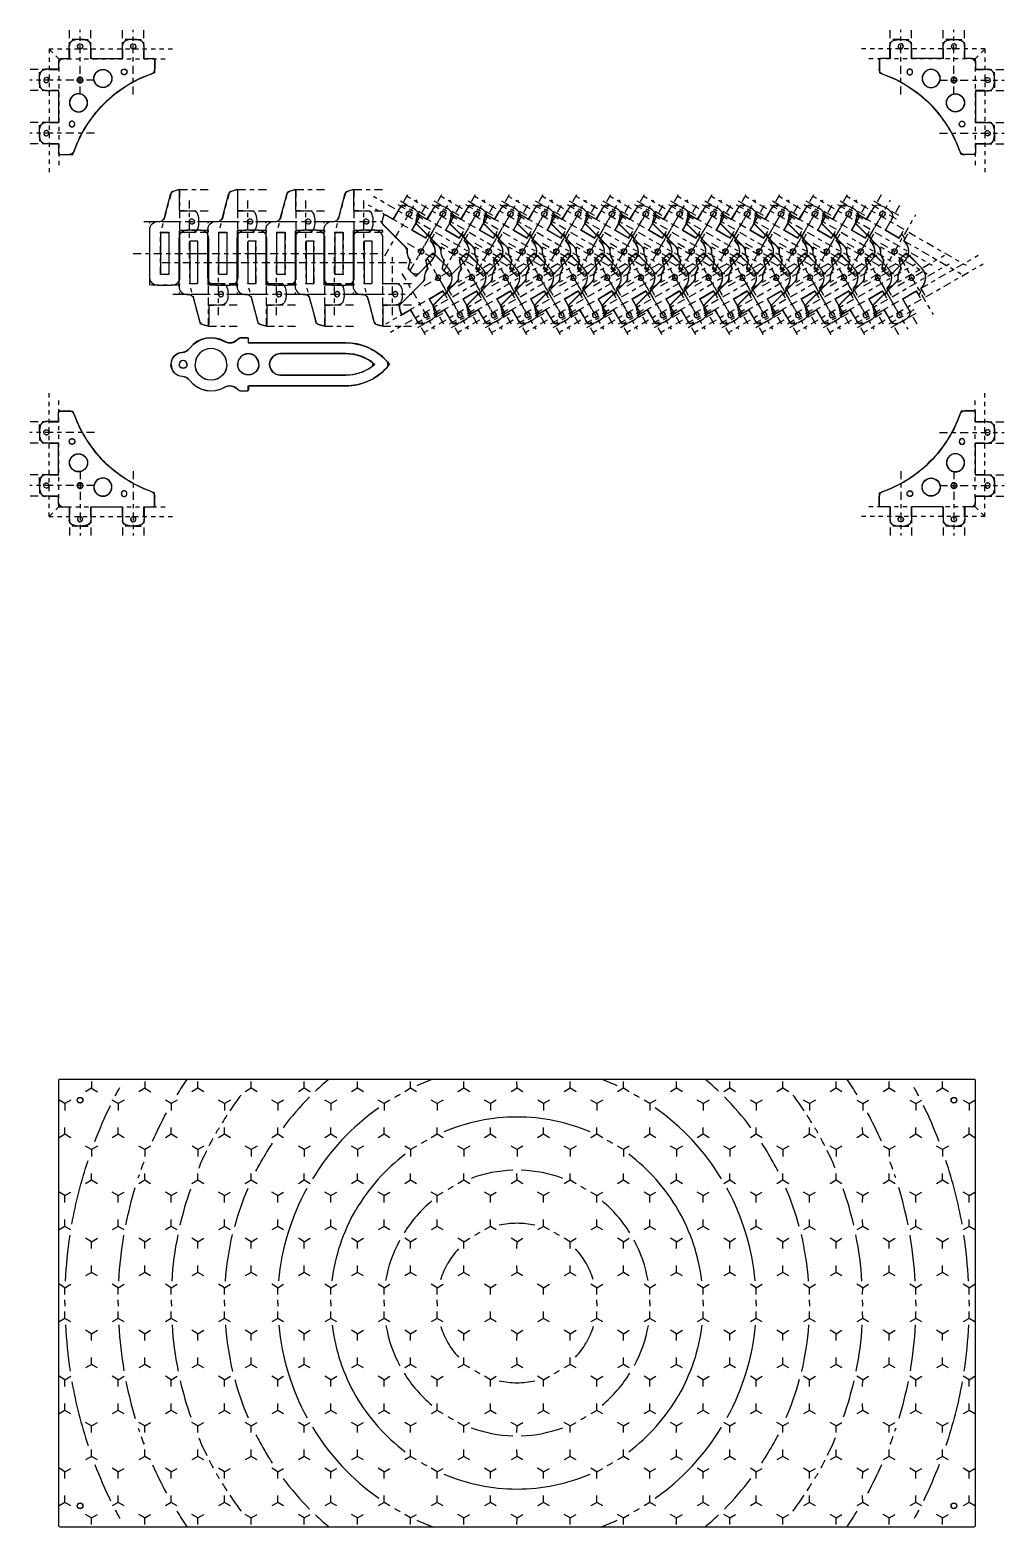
# Model space of a CAD drawing. Header units: inches. Extents: x -248 to 125, y -31 to 166.
# Drawn here: x -154.37 to -131.48, y 130.77 to 165.99 of the extents above; entities that cross this region are included whole.
import ezdxf

# ---------------------------------------------------------------- set-up
doc = ezdxf.new("R2010")
doc.units = ezdxf.units.IN
doc.header["$MEASUREMENT"] = 0
doc.linetypes.add('ACAD_ISO04W100', pattern=[30, 24, -3, 0, -3])
doc.layers.get('Defpoints').update_dxf_attribs({"color": 30})
doc.layers.add('CUT', color=1, linetype='Continuous')
doc.layers.add('ETCH', color=5, linetype='Continuous')

# ---------------------------------------------------------------- blocks, each defined once
blk = doc.blocks.new('GridHex')
at = {"layer": 'CUT'}
blk.add_lwpolyline([(-28.632, -8.364), (-28.632, 2.114, -0.414214), (-28.601, 2.145), (-7.123, 2.145, -0.414214), (-7.092, 2.114), (-7.092, -8.364, -0.414214), (-7.123, -8.395), (-28.601, -8.395, -0.414214)], format="xyb", close=True, dxfattribs=at)
for centre in [(-28.132, 1.645), (-7.592, 1.645), (-28.132, -7.895), (-7.592, -7.895)]:
    blk.add_circle(centre, 0.0645, dxfattribs=at)
at = {"layer": 'Defpoints'}
for centre in [(-28.132, 1.645), (-7.592, 1.645), (-28.132, -7.895), (-7.592, -7.895)]:
    blk.add_circle(centre, 0.0675, dxfattribs=at)
blk = doc.blocks.new('Node')
at = {"layer": 'CUT', "linetype": 'Continuous'}
for p, q in [((0, 0), (-0.139, -0.08)), ((0, 0), (0, 0.161)), ((0.139, -0.08), (0, 0))]:
    blk.add_line(p, q, dxfattribs=at)
blk = doc.blocks.new('HexRing')
at = {"layer": 'ETCH'}
for radius, start, end in [(10.625, 27.3027, 28.517), (10.625, 20.9386, 25.9522), (9.375, 23.9534, 28.517), (8.125, 29.4898, 30), (8.125, 27.0549, 28.5213), (8.125, 22.9724, 26.1811), (6.875, 26.8011, 30), (9.375, 19.5742, 20.7641), (10.625, 10.0514, 18.397), (9.375, 18.3025, 18.7969), (5.625, 5.2944, 28.7267), (6.875, 15.1659, 23.1301), (8.125, 13.0021, 19.2954), (9.375, 11.3371, 16.8276), (4.375, 6.8699, 30), (3.125, 9.7918, 28.1777), (6.875, 4.3077, 13.5441), (8.125, 3.6313, 11.3599), (9.375, 3.1386, 9.8192), (10.625, 2.7638, 8.6617), (1.875, 17.1564, 30), (1.875, 0, 2.2927), (3.125, 0, 1.3753), (4.375, 0, 0.9823), (5.625, 0, 0.764), (6.875, 0, 0.6251), (8.125, 0, 0.5289), (9.375, 0, 0.4584), (10.625, 0, 0.4044)]:
    blk.add_arc((0, 0), radius, start, end, dxfattribs=at)
blk = doc.blocks.new('Ripples')
at = {"layer": 'ETCH'}
for radius, start, end in [(9.375, 145.7965, 148.517), (6.875, 129.9553, 133.5441), (5.625, 110.4645, 114.7056), (5.625, 65.2944, 69.5355), (6.875, 46.4559, 50.0447), (9.375, 31.483, 34.2035), (8.125, 142.9724, 146.1811), (6.875, 135.1659, 143.1301), (5.625, 125.2944, 148.7267), (5.625, 120, 120.764), (5.625, 119.236, 120), (5.625, 60, 60.764), (5.625, 59.236, 60), (5.625, 31.2733, 54.7056), (6.875, 36.8699, 44.8341), (8.125, 33.8189, 37.0276), (8.125, 147.0549, 148.5213), (4.375, 90, 113.1301), (4.375, 66.8699, 90), (8.125, 31.4787, 32.9451), (8.125, 149.4898, 150), (8.125, 30, 30.5102), (6.875, 146.8011, 150), (4.375, 120, 120.9823), (4.375, 119.0177, 120), (4.375, 60, 60.9823), (4.375, 59.0177, 60), (6.875, 30, 33.1989), (4.375, 126.8699, 150), (4.375, 30, 53.1301), (3.125, 91.8223, 110.2082), (3.125, 69.7918, 88.1777), (3.125, 120, 121.3753), (3.125, 118.6247, 120), (3.125, 60, 61.3753), (3.125, 58.6247, 60), (3.125, 129.7918, 148.1777), (3.125, 31.8223, 50.2082), (1.875, 90, 102.8436), (1.875, 77.1564, 90), (1.875, 120, 122.2927), (1.875, 117.7073, 120), (1.875, 60, 62.2927), (1.875, 57.7073, 60), (1.875, 137.1564, 150), (1.875, 30, 42.8436), (1.875, 210, 222.8436), (1.875, 317.1564, 330), (3.125, 211.8223, 230.2082), (1.875, 237.7073, 240), (1.875, 240, 242.2927), (1.875, 297.7073, 300), (1.875, 300, 302.2927), (3.125, 309.7918, 328.1777), (1.875, 257.1564, 270), (1.875, 270, 282.8436), (4.375, 210, 233.1301), (4.375, 306.8699, 330), (3.125, 238.6247, 240), (3.125, 240, 241.3753), (3.125, 298.6247, 300), (3.125, 300, 301.3753), (5.625, 211.2733, 234.7056), (3.125, 249.7918, 268.1777), (3.125, 271.8223, 290.2082), (5.625, 305.2944, 328.7267), (6.875, 210, 213.1989), (6.875, 326.8011, 330), (4.375, 239.0177, 240), (4.375, 240, 240.9823), (4.375, 299.0177, 300), (4.375, 300, 300.9823), (8.125, 210, 210.5102), (6.875, 216.8699, 224.8341), (4.375, 246.8699, 270), (4.375, 270, 293.1301), (6.875, 315.1659, 323.1301), (8.125, 329.4898, 330), (8.125, 211.4787, 212.9451), (8.125, 213.8189, 217.0276), (8.125, 322.9724, 326.1811), (8.125, 327.0549, 328.5213), (9.375, 211.483, 214.2035), (5.625, 239.236, 240), (5.625, 240, 240.764), (5.625, 299.236, 300), (5.625, 300, 300.764), (9.375, 325.7965, 328.517), (6.875, 226.4559, 230.0447), (5.625, 245.2944, 249.5355), (5.625, 290.4645, 294.7056), (6.875, 309.9553, 313.5441)]:
    blk.add_arc((0, 0), radius, start, end, dxfattribs=at)
at = {"layer": 'ETCH', "xscale": -1}
blk.add_blockref('HexRing', (0, 0), dxfattribs=at)
at = {"layer": 'ETCH'}
blk.add_blockref('HexRing', (0, 0), dxfattribs=at)
at = {"layer": 'ETCH', "rotation": 180}
blk.add_blockref('HexRing', (0, 0), dxfattribs=at)
at = {"layer": 'ETCH', "xscale": -1, "rotation": 180}
blk.add_blockref('HexRing', (0, 0), dxfattribs=at)
blk = doc.blocks.new('LidArt')
at = {"layer": 'CUT'}
for radius, start, end in [(9.375, 29.9264, 30), (4.375, 299.0177, 300)]:
    blk.add_arc((0, 0), radius, start, end, dxfattribs=at)
for name, p in [('GridHex', (17.862, 3.125)), ('Ripples', (0, 0))]:
    blk.add_blockref(name, p)
for p, xscale, rotation in [((-10, 5.052), -0.9999999999999997, 240), ((-8.75, 5.052), -0.9999999999999997, 240), ((-7.5, 5.052), -1, 119.9999999999999), ((-6.25, 5.052), -1, 119.9999999999999), ((-5, 5.052), -1, 119.9999999999999), ((-3.75, 5.052), -1, 119.9999999999999), ((-2.5, 5.052), -1, 119.9999999999999), ((-1.25, 5.052), -1, 119.9999999999999), ((0, 5.052), -1, 119.9999999999999), ((1.25, 5.052), -1, 119.9999999999999), ((2.5, 5.052), -1, 119.9999999999999), ((3.75, 5.052), -1, 119.9999999999999), ((5, 5.052), -1, 119.9999999999999), ((6.25, 5.052), -1, 119.9999999999999), ((7.5, 5.052), -1, 119.9999999999999), ((8.75, 5.052), -1, 119.9999999999999), ((10, 5.052), -1, 119.9999999999999), ((-10.625, 4.691), -1, 180), ((-9.375, 4.691), -1, 180), ((-8.125, 4.691), -1, 180), ((-6.875, 4.691), -1, 180), ((-5.625, 4.691), -1, 180), ((-4.375, 4.691), -1, 180), ((-3.125, 4.691), -1, 180), ((-1.875, 4.691), -1, 180), ((-0.625, 4.691), -1, 180), ((0.625, 4.691), -1, 180), ((1.875, 4.691), -1, 180), ((3.125, 4.691), -1, 180), ((4.375, 4.691), -1, 180), ((5.625, 4.691), -1, 180), ((6.875, 4.691), -1, 180), ((-10.625, 3.969), -1, 119.9999999999999), ((-9.375, 3.969), -1, 119.9999999999999), ((-8.125, 3.969), -1, 119.9999999999999), ((-6.875, 3.969), -1, 119.9999999999999), ((-5.625, 3.969), -1, 119.9999999999999), ((-4.375, 3.969), -1, 119.9999999999999), ((-3.125, 3.969), -1, 119.9999999999999), ((-1.875, 3.969), -1, 119.9999999999999), ((-0.625, 3.969), -1, 119.9999999999999), ((0.625, 3.969), -1, 119.9999999999999), ((1.875, 3.969), -1, 119.9999999999999), ((3.125, 3.969), -1, 119.9999999999999), ((4.375, 3.969), -1, 119.9999999999999), ((5.625, 3.969), -1, 119.9999999999999), ((6.875, 3.969), -1, 119.9999999999999), ((8.125, 3.969), -1, 119.9999999999999), ((9.375, 3.969), -1, 119.9999999999999), ((10.625, 3.969), -1, 119.9999999999999), ((-10, 3.608), -1, 180), ((-8.75, 3.608), -1, 180), ((-7.5, 3.608), -1, 180), ((-6.25, 3.608), -1, 180), ((-5, 3.608), -1, 180), ((-3.75, 3.608), -1, 180), ((-2.5, 3.608), -1, 180), ((-1.25, 3.608), -1, 180), ((0, 3.608), -1, 180), ((1.25, 3.608), -1, 180), ((2.5, 3.608), -1, 180), ((3.75, 3.608), -1, 180), ((5, 3.608), -1, 180), ((6.25, 3.608), -1, 180), ((7.5, 3.608), -1, 180), ((8.75, 3.608), -1, 180), ((10, 3.608), -1, 180), ((-10, 2.887), -1, 119.9999999999999), ((-8.75, 2.887), -1, 119.9999999999999), ((-7.5, 2.887), -1, 119.9999999999999), ((-6.25, 2.887), -1, 119.9999999999999), ((-5, 2.887), -1, 119.9999999999999), ((-3.75, 2.887), -1, 119.9999999999999), ((-2.5, 2.887), -1, 119.9999999999999), ((-1.25, 2.887), -1, 119.9999999999999), ((0, 2.887), -1, 119.9999999999999), ((1.25, 2.887), -1, 119.9999999999999), ((2.5, 2.887), -1, 119.9999999999999), ((3.75, 2.887), -1, 119.9999999999999), ((5, 2.887), -1, 119.9999999999999), ((6.25, 2.887), -1, 119.9999999999999), ((7.5, 2.887), -1, 119.9999999999999), ((8.75, 2.887), -1, 119.9999999999999), ((10, 2.887), -1, 119.9999999999999), ((-10.625, 2.526), -1, 59.99999999999994), ((-9.375, 2.526), -1, 59.99999999999994), ((-8.125, 2.526), -1, 59.99999999999994), ((-6.875, 2.526), -1, 59.99999999999994), ((-5.625, 2.526), -1, 59.99999999999994), ((-4.375, 2.526), -1, 59.99999999999994), ((-3.125, 2.526), -1, 59.99999999999994), ((-1.875, 2.526), -1, 59.99999999999994), ((-0.625, 2.526), -1, 59.99999999999994), ((0.625, 2.526), -1, 59.99999999999994), ((1.875, 2.526), -1, 59.99999999999994), ((3.125, 2.526), -1, 59.99999999999994), ((4.375, 2.526), -1, 59.99999999999994), ((5.625, 2.526), -1, 59.99999999999994), ((6.875, 2.526), -1, 59.99999999999994), ((8.125, 2.526), -1, 59.99999999999994), ((9.375, 2.526), -1, 59.99999999999994), ((10.625, 2.526), -1, 59.99999999999994), ((-10.625, 1.804), -1, 119.9999999999999), ((-9.375, 1.804), -1, 119.9999999999999), ((-8.125, 1.804), -1, 119.9999999999999), ((-6.875, 1.804), -1, 119.9999999999999), ((-5.625, 1.804), -1, 119.9999999999999), ((-4.375, 1.804), -1, 119.9999999999999), ((-3.125, 1.804), -1, 119.9999999999999), ((-1.875, 1.804), -1, 119.9999999999999), ((-0.625, 1.804), -1, 119.9999999999999), ((0.625, 1.804), -1, 119.9999999999999), ((1.875, 1.804), -1, 119.9999999999999), ((3.125, 1.804), -1, 119.9999999999999), ((4.375, 1.804), -1, 119.9999999999999), ((5.625, 1.804), -1, 119.9999999999999), ((6.875, 1.804), -1, 119.9999999999999), ((8.125, 1.804), -1, 119.9999999999999), ((9.375, 1.804), -1, 119.9999999999999), ((10.625, 1.804), -1, 119.9999999999999), ((-10, 1.443), -1, 59.99999999999994), ((-8.75, 1.443), -1, 59.99999999999994), ((-7.5, 1.443), -1, 59.99999999999994), ((-6.25, 1.443), -1, 59.99999999999994), ((-5, 1.443), -1, 59.99999999999994), ((-3.75, 1.443), -1, 59.99999999999994), ((-2.5, 1.443), -1, 59.99999999999994), ((-1.25, 1.443), -1, 59.99999999999994), ((0, 1.443), -1, 59.99999999999994), ((1.25, 1.443), -1, 59.99999999999994), ((2.5, 1.443), -1, 59.99999999999994), ((3.75, 1.443), -1, 59.99999999999994), ((5, 1.443), -1, 59.99999999999994), ((6.25, 1.443), -1, 59.99999999999994), ((7.5, 1.443), -1, 59.99999999999994), ((8.75, 1.443), -1, 59.99999999999994), ((10, 1.443), -1, 59.99999999999994), ((-10, 0.722), -1, 119.9999999999999), ((-8.75, 0.722), -1, 119.9999999999999), ((-7.5, 0.722), -1, 119.9999999999999), ((-6.25, 0.722), -1, 119.9999999999999), ((-5, 0.722), -1, 119.9999999999999), ((-3.75, 0.722), -1, 119.9999999999999), ((-2.5, 0.722), -1, 119.9999999999999), ((-1.25, 0.722), -1, 119.9999999999999), ((0, 0.722), -1, 119.9999999999999), ((1.25, 0.722), -1, 119.9999999999999), ((2.5, 0.722), -1, 119.9999999999999), ((3.75, 0.722), -1, 119.9999999999999), ((5, 0.722), -1, 119.9999999999999), ((6.25, 0.722), -1, 119.9999999999999), ((7.5, 0.722), -1, 119.9999999999999), ((8.75, 0.722), -1, 119.9999999999999), ((10, 0.722), -1, 119.9999999999999), ((-10.625, 0.361), -1, 59.99999999999994), ((-9.375, 0.361), -1, 59.99999999999994), ((-8.125, 0.361), -1, 59.99999999999994), ((-6.875, 0.361), -1, 59.99999999999994), ((-5.625, 0.361), -1, 59.99999999999994), ((-4.375, 0.361), -1, 59.99999999999994), ((-3.125, 0.361), -1, 59.99999999999994), ((-1.875, 0.361), -1, 59.99999999999994), ((-0.625, 0.361), -1, 59.99999999999994), ((0.625, 0.361), -1, 59.99999999999994), ((1.875, 0.361), -1, 59.99999999999994), ((3.125, 0.361), -1, 59.99999999999994), ((4.375, 0.361), -1, 59.99999999999994), ((5.625, 0.361), -1, 59.99999999999994), ((6.875, 0.361), -1, 59.99999999999994), ((8.125, 0.361), -1, 59.99999999999994), ((9.375, 0.361), -1, 59.99999999999994), ((10.625, 0.361), -1, 59.99999999999994), ((-10.625, -0.361), -1, 119.9999999999999), ((-9.375, -0.361), -1, 119.9999999999999), ((-8.125, -0.361), -1, 119.9999999999999), ((-6.875, -0.361), -1, 119.9999999999999), ((-5.625, -0.361), -1, 119.9999999999999), ((-4.375, -0.361), -1, 119.9999999999999), ((-3.125, -0.361), -1, 119.9999999999999), ((-1.875, -0.361), -1, 119.9999999999999), ((-0.625, -0.361), -1, 119.9999999999999), ((0.625, -0.361), -1, 119.9999999999999), ((1.875, -0.361), -1, 119.9999999999999), ((3.125, -0.361), -1, 119.9999999999999), ((4.375, -0.361), -1, 119.9999999999999), ((5.625, -0.361), -1, 119.9999999999999), ((6.875, -0.361), -1, 119.9999999999999), ((8.125, -0.361), -1, 119.9999999999999), ((9.375, -0.361), -1, 119.9999999999999), ((10.625, -0.361), -1, 119.9999999999999), ((-10, -0.722), -1, 59.99999999999994), ((-8.75, -0.722), -1, 59.99999999999994), ((-7.5, -0.722), -1, 59.99999999999994), ((-6.25, -0.722), -1, 59.99999999999994), ((-5, -0.722), -1, 59.99999999999994), ((-3.75, -0.722), -1, 59.99999999999994), ((-2.5, -0.722), -1, 59.99999999999994), ((-1.25, -0.722), -1, 59.99999999999994), ((0, -0.722), -1, 59.99999999999994), ((1.25, -0.722), -1, 59.99999999999994), ((2.5, -0.722), -1, 59.99999999999994), ((3.75, -0.722), -1, 59.99999999999994), ((5, -0.722), -1, 59.99999999999994), ((6.25, -0.722), -1, 59.99999999999994), ((7.5, -0.722), -1, 59.99999999999994), ((8.75, -0.722), -1, 59.99999999999994), ((10, -0.722), -1, 59.99999999999994), ((-10, -1.443), -1, 119.9999999999999), ((-8.75, -1.443), -1, 119.9999999999999), ((-7.5, -1.443), -1, 119.9999999999999), ((-6.25, -1.443), -1, 119.9999999999999), ((-5, -1.443), -1, 119.9999999999999), ((-3.75, -1.443), -1, 119.9999999999999), ((-2.5, -1.443), -1, 119.9999999999999), ((-1.25, -1.443), -1, 119.9999999999999), ((0, -1.443), -1, 119.9999999999999), ((1.25, -1.443), -1, 119.9999999999999), ((2.5, -1.443), -1, 119.9999999999999), ((3.75, -1.443), -1, 119.9999999999999), ((5, -1.443), -1, 119.9999999999999), ((6.25, -1.443), -1, 119.9999999999999), ((7.5, -1.443), -1, 119.9999999999999), ((8.75, -1.443), -1, 119.9999999999999), ((10, -1.443), -1, 119.9999999999999), ((-10.625, -1.804), -1, 59.99999999999994), ((-9.375, -1.804), -1, 59.99999999999994), ((-8.125, -1.804), -1, 59.99999999999994), ((-6.875, -1.804), -1, 59.99999999999994), ((-5.625, -1.804), -1, 59.99999999999994), ((-4.375, -1.804), -1, 59.99999999999994), ((-3.125, -1.804), -1, 59.99999999999994), ((-1.875, -1.804), -1, 59.99999999999994), ((-0.625, -1.804), -1, 59.99999999999994), ((0.625, -1.804), -1, 59.99999999999994), ((1.875, -1.804), -1, 59.99999999999994), ((3.125, -1.804), -1, 59.99999999999994), ((4.375, -1.804), -1, 59.99999999999994), ((5.625, -1.804), -1, 59.99999999999994), ((6.875, -1.804), -1, 59.99999999999994), ((8.125, -1.804), -1, 59.99999999999994), ((9.375, -1.804), -1, 59.99999999999994), ((10.625, -1.804), -1, 59.99999999999994), ((-10.625, -2.526), -1, 119.9999999999999), ((-9.375, -2.526), -1, 119.9999999999999), ((-8.125, -2.526), -1, 119.9999999999999), ((-6.875, -2.526), -1, 119.9999999999999), ((-5.625, -2.526), -1, 119.9999999999999), ((-4.375, -2.526), -1, 119.9999999999999), ((-3.125, -2.526), -1, 119.9999999999999), ((-1.875, -2.526), -1, 119.9999999999999), ((-0.625, -2.526), -1, 119.9999999999999), ((0.625, -2.526), -1, 119.9999999999999), ((1.875, -2.526), -1, 119.9999999999999), ((3.125, -2.526), -1, 119.9999999999999), ((4.375, -2.526), -1, 119.9999999999999), ((5.625, -2.526), -1, 119.9999999999999), ((6.875, -2.526), -1, 119.9999999999999), ((8.125, -2.526), -1, 119.9999999999999), ((9.375, -2.526), -1, 119.9999999999999), ((10.625, -2.526), -1, 119.9999999999999), ((-10, -2.887), -1, 59.99999999999994), ((-8.75, -2.887), -1, 59.99999999999994), ((-7.5, -2.887), -1, 59.99999999999994), ((-6.25, -2.887), -1, 59.99999999999994), ((-5, -2.887), -1, 59.99999999999994), ((-3.75, -2.887), -1, 59.99999999999994), ((-2.5, -2.887), -1, 59.99999999999994), ((-1.25, -2.887), -1, 59.99999999999994), ((0, -2.887), -1, 59.99999999999994), ((1.25, -2.887), -1, 59.99999999999994), ((2.5, -2.887), -1, 59.99999999999994), ((3.75, -2.887), -1, 59.99999999999994), ((5, -2.887), -1, 59.99999999999994), ((6.25, -2.887), -1, 59.99999999999994), ((7.5, -2.887), -1, 59.99999999999994), ((8.75, -2.887), -1, 59.99999999999994), ((10, -2.887), -1, 59.99999999999994), ((-10, -3.608), -1, 119.9999999999999), ((-8.75, -3.608), -1, 119.9999999999999), ((-7.5, -3.608), -1, 119.9999999999999), ((-6.25, -3.608), -1, 119.9999999999999), ((-5, -3.608), -1, 119.9999999999999), ((-3.75, -3.608), -1, 119.9999999999999), ((-2.5, -3.608), -1, 119.9999999999999), ((-1.25, -3.608), -1, 119.9999999999999), ((0, -3.608), -1, 119.9999999999999), ((1.25, -3.608), -1, 119.9999999999999), ((2.5, -3.608), -1, 119.9999999999999), ((3.75, -3.608), -1, 119.9999999999999), ((5, -3.608), -1, 119.9999999999999), ((6.25, -3.608), -1, 119.9999999999999), ((7.5, -3.608), -1, 119.9999999999999), ((8.75, -3.608), -1, 119.9999999999999), ((10, -3.608), -1, 119.9999999999999), ((-10.625, -3.969), -1, 59.99999999999994), ((-9.375, -3.969), -1, 59.99999999999994), ((-8.125, -3.969), -1, 59.99999999999994), ((-6.875, -3.969), -1, 59.99999999999994), ((-5.625, -3.969), -1, 59.99999999999994), ((-4.375, -3.969), -1, 59.99999999999994), ((-3.125, -3.969), -1, 59.99999999999994), ((-1.875, -3.969), -1, 59.99999999999994), ((-0.625, -3.969), -1, 59.99999999999994), ((0.625, -3.969), -1, 59.99999999999994), ((1.875, -3.969), -1, 59.99999999999994), ((3.125, -3.969), -1, 59.99999999999994), ((4.375, -3.969), -1, 59.99999999999994), ((5.625, -3.969), -1, 59.99999999999994), ((6.875, -3.969), -1, 59.99999999999994), ((8.125, -3.969), -1, 59.99999999999994), ((9.375, -3.969), -1, 59.99999999999994), ((10.625, -3.969), -1, 59.99999999999994), ((-10.625, -4.691), -1, 119.9999999999999), ((-9.375, -4.691), -1, 119.9999999999999), ((-8.125, -4.691), -1, 119.9999999999999), ((-6.875, -4.691), -1, 119.9999999999999), ((-5.625, -4.691), -1, 119.9999999999999), ((-4.375, -4.691), -1, 119.9999999999999), ((-3.125, -4.691), -1, 119.9999999999999), ((-1.875, -4.691), -1, 119.9999999999999), ((-0.625, -4.691), -1, 119.9999999999999), ((0.625, -4.691), -1, 119.9999999999999), ((1.875, -4.691), -1, 119.9999999999999), ((3.125, -4.691), -1, 119.9999999999999), ((4.375, -4.691), -1, 119.9999999999999), ((5.625, -4.691), -1, 119.9999999999999), ((6.875, -4.691), -1, 119.9999999999999), ((8.125, -4.691), -1, 119.9999999999999), ((9.375, -4.691), -1, 119.9999999999999), ((10.625, -4.691), -1, 119.9999999999999), ((-10, -5.052), -1, 59.99999999999994), ((-8.75, -5.052), -1, 59.99999999999994), ((-7.5, -5.052), -1, 59.99999999999994), ((-6.25, -5.052), -1, 59.99999999999994), ((-5, -5.052), -1, 59.99999999999994), ((-3.75, -5.052), -1, 59.99999999999994), ((-2.5, -5.052), -1, 59.99999999999994), ((-1.25, -5.052), -1, 59.99999999999994), ((0, -5.052), -1, 59.99999999999994), ((1.25, -5.052), -1, 59.99999999999994), ((2.5, -5.052), -1, 59.99999999999994), ((3.75, -5.052), -1, 59.99999999999994), ((5, -5.052), -1, 59.99999999999994), ((6.25, -5.052), -1, 59.99999999999994), ((7.5, -5.052), -1, 59.99999999999994), ((8.75, -5.052), -1, 59.99999999999994), ((10, -5.052), -1, 59.99999999999994)]:
    blk.add_blockref('Node', p, dxfattribs=dict(at, xscale=xscale, rotation=rotation))
at = {"layer": 'CUT', "rotation": 180}
for p in [(8.125, 4.691), (9.375, 4.691), (10.625, 4.691)]:
    blk.add_blockref('Node', p, dxfattribs=at)
blk = doc.blocks.new('Bracket_V2')
at = {"layer": 'CUT'}
for p, q in [((-0.2, 0.451), (-0.2, 0.761)), ((0.306, 0.451), (0.306, 0.761)), ((1.05, 0.451), (1.05, 0.75)), ((1.556, 0.451), (1.556, 0.75)), ((-0.387, 0.451), (-0.419, 0.419)), ((-0.387, 0.451), (-0.2, 0.451)), ((0.311, 0.451), (1.05, 0.451)), ((1.551, 0.451), (1.777, 0.451)), ((1.808, 0.419), (1.808, 0.262)), ((1.808, 0.419), (1.808, 0.202))]:
    blk.add_line(p, q, dxfattribs=at)
for points in [[(0.306, 0.759, 0.323158), (0.221, 0.878, 0.161655), (-0.114, 0.878, 0.323158), (-0.2, 0.759)], [(1.556, 0.759, 0.323158), (1.471, 0.878, 0.161655), (1.136, 0.878, 0.323158), (1.05, 0.759)]]:
    blk.add_lwpolyline(points, format="xyb", dxfattribs=at)
at = {"layer": 'CUT', "ltscale": 0.003906}
for centre in [(0.053, 0.739), (1.303, 0.739)]:
    blk.add_circle(centre, 0.0595, dxfattribs=at)
at = {"layer": 'CUT'}
for centre, radius in [((0.053, -0.053), 0.0645), ((0.589, -0.017), 0.209), ((1.089, 0.137), 0.0645)]:
    blk.add_circle(centre, radius, dxfattribs=at)
for centre, radius, start, end in [((1.777, 0.419), 0.0312, 0, 90), ((2.735, -2.735), 2.995, 109.7047, 135), ((1.683, 0.202), 0.125, 289.7047, 360)]:
    blk.add_arc(centre, radius, start, end, dxfattribs=at)
at = {"layer": 'Defpoints', "linetype": 'ACAD_ISO04W100', "ltscale": 0.007812}
for p, q in [((-0.197, 0.447), (-0.197, 1.125)), ((0.053, -0.393), (0.053, 1.125)), ((0.303, 0.447), (0.303, 1.125)), ((1.053, 0.447), (1.053, 1.125)), ((1.303, -0.393), (1.303, 1.125)), ((1.553, 0.447), (1.553, 1.125)), ((0.053, 0.902), (-0.15, 0.902)), ((0.053, 0.902), (0.256, 0.902)), ((1.303, 0.902), (1.1, 0.902)), ((1.303, 0.902), (1.506, 0.902))]:
    blk.add_line(p, q, dxfattribs=at)
at = {"layer": 'Defpoints', "linetype": 'ACAD_ISO04W100', "ltscale": 0.003906}
for p, q in [((-0.677, 0.677), (2.24, 0.677)), ((-0.447, 0.447), (-0.677, 0.677)), ((-0.447, 0.447), (2.146, 0.447))]:
    blk.add_line(p, q, dxfattribs=at)
at = {"layer": 'Defpoints'}
for p, q in [((-0.384, 0.447), (-0.415, 0.415)), ((-0.197, 0.677), (-0.197, 0.447)), ((0.303, 0.677), (0.303, 0.447)), ((1.053, 0.677), (1.053, 0.447)), ((1.553, 0.677), (1.553, 0.447)), ((1.803, 0.447), (1.803, 0.116))]:
    blk.add_line(p, q, dxfattribs=at)
at = {"layer": 'Defpoints', "linetype": 'ACAD_ISO04W100', "ltscale": 0.007812}
for points in [[(0.303, 0.759, 0.323158), (0.22, 0.875, 0.161655), (-0.113, 0.875, 0.323158), (-0.197, 0.759, 0.323158)], [(1.553, 0.759, 0.323158), (1.47, 0.875, 0.161655), (1.137, 0.875, 0.323158), (1.053, 0.759, 0.323158)]]:
    blk.add_lwpolyline(points, format="xyb", dxfattribs=at)
at = {"layer": 'Defpoints', "linetype": 'ACAD_ISO04W100', "ltscale": 0.003906}
for centre in [(0.053, 0.739), (1.303, 0.739)]:
    blk.add_circle(centre, 0.0625, dxfattribs=at)
at = {"layer": 'Defpoints', "linetype": 'ACAD_ISO04W100', "ltscale": 0.007812}
for centre in [(0.053, -0.053), (1.089, 0.137)]:
    blk.add_circle(centre, 0.0675, dxfattribs=at)
at = {"layer": 'Defpoints'}
blk.add_circle((0.589, -0.017), 0.214, dxfattribs=at)
blk.add_arc((2.735, -2.735), 3, 108.099, 135, dxfattribs=at)
blk = doc.blocks.new('Bracket_V2_both')
at = {"xscale": -1}
blk.add_blockref('Bracket_V2', (-0.447, -0.447), dxfattribs=at)
at = {"rotation": 270}
blk.add_blockref('Bracket_V2', (-0.447, -0.447), dxfattribs=at)
blk = doc.blocks.new('Latch_Mid')
at = {"layer": 'CUT', "ltscale": 0.007812}
for p, q in [((0.253, 0.919), (0.253, 1.369)), ((0.253, 0.919), (0.49, 0.909)), ((0.48, 0.909), (0.562, 0.909)), ((0.253, 0.403), (0.49, 0.403)), ((0.48, 0.403), (0.562, 0.403))]:
    blk.add_line(p, q, dxfattribs=at)
blk.add_lwpolyline([(0.253, 0.403), (0.253, -0.659, -0.414214), (0.066, -0.847), (-0.261, -0.847, -0.414214), (-0.448, -0.659), (-0.448, 0.472, -0.414214), (-0.261, 0.659), (-0.226, 0.659, 0.339454), (-0.105, 0.752), (0.038, 1.288, -0.267949), (0.127, 1.376), (0.214, 1.4)], format="xyb", dxfattribs=at)
at = {"layer": 'CUT'}
blk.add_lwpolyline([(-0.19, -0.573), (-0.19, 0.386, -0.414214), (-0.174, 0.401), (-0.021, 0.401, -0.414214), (-0.005, 0.386), (-0.005, -0.573, -0.414214), (-0.021, -0.589), (-0.174, -0.589, -0.414214)], format="xyb", close=True, dxfattribs=at)
at = {"layer": 'CUT', "ltscale": 0.003906}
blk.add_circle((0.542, 0.656), 0.0595, dxfattribs=at)
at = {"layer": 'CUT', "ltscale": 0.007812}
for centre, radius, start, end in [((0.222, 1.369), 0.0312, 0, 105), ((0.562, 0.784), 0.125, 18.3655, 90), ((0.177, 0.656), 0.531, 341.6345, 18.3655), ((0.562, 0.528), 0.125, 270, 341.6345)]:
    blk.add_arc(centre, radius, start, end, dxfattribs=at)
at = {"layer": 'Defpoints', "linetype": 'ACAD_ISO04W100', "ltscale": 0.007812}
for p, q in [((0.059, 1.355), (-0.195, 0.406)), ((0.25, 1.406), (0.059, 1.355)), ((0.25, 1.406), (0.25, -0.274)), ((0.25, 1.406), (0.928, 1.406)), ((0.48, 1.147), (0.48, -0.274)), ((0.25, 0.906), (0.928, 0.906)), ((-0.59, 0.656), (0.928, 0.656)), ((0.25, 0.406), (0.928, 0.406)), ((-0.839, -0.094), (0.928, -0.094))]:
    blk.add_line(p, q, dxfattribs=at)
for points in [[(-0.445, -0.844), (-0.445, 0.656), (0.25, 0.656), (0.25, -0.844)], [(-0.195, -0.594), (-0.195, 0.406), (0, 0.406), (0, -0.594)]]:
    blk.add_lwpolyline(points, close=True, dxfattribs=at)
at = {"layer": 'Defpoints', "linetype": 'ACAD_ISO04W100', "ltscale": 0.003906}
blk.add_circle((0.542, 0.656), 0.0625, dxfattribs=at)
blk = doc.blocks.new('HingeTop')
at = {"layer": 'CUT', "ltscale": 0.007812}
for p, q in [((-0.242, 0.263), (-0.005, 0.253)), ((-0.015, 0.253), (0.067, 0.253)), ((-0.242, -0.253), (-0.005, -0.253)), ((-0.015, -0.253), (0.067, -0.253))]:
    blk.add_line(p, q, dxfattribs=at)
at = {"layer": 'CUT'}
blk.add_lwpolyline([(-0.242, -0.25), (-0.242, -0.622), (-0.179, -0.622, -0.57735), (-0.152, -0.669), (-0.191, -0.737, -0.267949), (-0.218, -0.753), (-0.224, -0.753, 0.336424), (-0.254, -0.776, -0.411031), (-0.655, -1.004), (-1.025, -0.905, -0.414214), (-1.114, -0.752), (-1.099, -0.698, -0.267949), (-1.011, -0.61), (-0.934, -0.589, 0.203798), (-0.857, -0.529, -0.141217), (-0.729, -0.4, 0.203798), (-0.668, -0.323), (-0.481, 0.375, -0.267949), (-0.393, 0.464), (-0.281, 0.493, -0.493145), (-0.242, 0.463), (-0.242, 0.263)], format="xyb", dxfattribs=at)
at = {"layer": 'CUT', "ltscale": 0.003906}
for centre in [(0.047, 0), (-0.57, -0.688)]:
    blk.add_circle(centre, 0.0595, dxfattribs=at)
at = {"layer": 'CUT', "ltscale": 0.007812}
for centre, radius, start, end in [((0.067, 0.128), 0.125, 18.3655, 90), ((-0.318, 0), 0.531, 341.6345, 18.3655), ((0.067, -0.128), 0.125, 270, 341.6345)]:
    blk.add_arc(centre, radius, start, end, dxfattribs=at)
at = {"layer": 'Defpoints', "linetype": 'ACAD_ISO04W100', "ltscale": 0.007812}
for p, q in [((-0.245, -0.625), (-0.245, 0.93)), ((-0.015, -0.625), (-0.015, 0.93)), ((-0.245, 0.25), (0.433, 0.25)), ((0.11, -0.348), (0.11, 0.348)), ((0.21, -0.348), (0.21, 0.348)), ((-1.085, 0), (0.433, 0)), ((-0.57, -0.307), (-0.57, -1.068)), ((-0.245, -0.25), (0.433, -0.25)), ((-1.085, -0.688), (0.433, -0.688)), ((-0.245, -0.625), (-0.015, -0.625)), ((-0.245, -0.75), (-0.245, -2.305)), ((-0.245, -0.75), (-0.015, -0.75)), ((-0.015, -0.75), (-0.015, -2.305))]:
    blk.add_line(p, q, dxfattribs=at)
at = {"layer": 'Defpoints'}
blk.add_lwpolyline([(-0.245, -0.25), (-0.245, -0.625), (-0.13, -0.625), (-0.202, -0.75), (-0.251, -0.75, -0.434359), (-0.654, -1.001), (-1.143, -0.871), (-1.078, -0.631), (-0.875, -0.577, -0.222019), (-0.681, -0.382), (-0.46, 0.442), (-0.245, 0.5), (-0.245, 0.25)], format="xyb", dxfattribs=at)
at = {"layer": 'Defpoints', "linetype": 'ACAD_ISO04W100', "ltscale": 0.003906}
for centre in [(0.047, 0), (-0.57, -0.688)]:
    blk.add_circle(centre, 0.0625, dxfattribs=at)
blk = doc.blocks.new('Key')
at = {"layer": 'CUT'}
for points in [[(4.159, 0, 0.19175), (4.127, 0.086, 0.209924), (3.167, 0.508), (0.894, 0.508, -0.414214), (0.878, 0.524), (0.878, 0.597, 0.414214), (0.847, 0.628), (0.717, 0.628, 0.208712), (0.623, 0.587, -0.208712), (0.442, 0.508, -0.133256), (0.317, 0.542, 0.379381), (-0.5, 0.38, -0.214403), (-0.678, 0.283, 0.392211), (-0.941, 0)], [(1.378, 0, -0.414214), (1.63, 0.252), (3.167, 0.252, -0.158177), (3.782, 0.052, -0.248072), (3.807, 0, -0.248072)]]:
    blk.add_lwpolyline(points, format="xyb", dxfattribs=at)
for centre, radius in [((0, 0), 0.372), ((-0.656, 0), 0.0907), ((0.875, 0), 0.247)]:
    blk.add_arc(centre, radius, 0, 180, dxfattribs=at)
at = {"layer": 'Defpoints'}
for points in [[(-0.938, 0, -0.392211), (-0.678, 0.28, 0.214403), (-0.497, 0.378, -0.379381), (0.316, 0.539, 0.133256), (0.442, 0.505, 0.208712), (0.626, 0.585, -0.208712), (0.717, 0.625), (0.875, 0.625), (0.875, 0.505), (3.167, 0.505, -0.232186), (4.195, 0)], [(3.853, 0, 0.179817), (3.167, 0.255), (1.63, 0.255, 0.414214), (1.375, 0)]]:
    blk.add_lwpolyline(points, format="xyb", dxfattribs=at)
for centre, radius in [((0, 0), 0.375), ((-0.656, 0), 0.0938), ((0.875, 0), 0.25)]:
    blk.add_arc(centre, radius, 0, 180, dxfattribs=at)
blk = doc.blocks.new('Key_Full')
blk.add_blockref('Key', (0, 0))
at = {"xscale": -1, "rotation": 180}
blk.add_blockref('Key', (0, 0), dxfattribs=at)

msp = doc.modelspace()

# ---------------------------------------------------------------- block references
for p, rotation in [((-153.69601, 165.31488), 90), ((-132.15601, 154.77488), 270)]:
    msp.add_blockref('Bracket_V2_both', p, dxfattribs=dict(rotation=rotation))
at = {"xscale": -1}
for p, rotation in [((-132.15601, 165.31488), 270), ((-153.69601, 154.77488), 90)]:
    msp.add_blockref('Bracket_V2_both', p, dxfattribs=dict(at, rotation=rotation))
msp.add_blockref('LidArt', (-142.92601, 136.04488))
at = {"layer": 'CUT', "rotation": 59.99999999999994}
for p in [(-145.48908, 161.62115), (-144.69418, 161.62115), (-143.89929, 161.62115), (-143.1044, 161.62115), (-142.3095, 161.62115), (-141.51461, 161.62115), (-140.71972, 161.62115), (-139.92482, 161.62115), (-139.12993, 161.62115), (-138.33504, 161.62115), (-137.54014, 161.62115), (-136.74525, 161.62115), (-135.95036, 161.62115), (-135.15546, 161.62115), (-134.36057, 161.62115)]:
    msp.add_blockref('HingeTop', p, dxfattribs=at)
at = {"layer": 'CUT'}
for name, p in [('Latch_Mid', (-151.10837, 160.83045)), ('Latch_Mid', (-149.74289, 160.83045)), ('Latch_Mid', (-148.3774, 160.83045)), ('Latch_Mid', (-147.01191, 160.83045)), ('Key_Full', (-150.11804, 158.12579))]:
    msp.add_blockref(name, p, dxfattribs=at)
at = {"layer": 'CUT', "xscale": -1}
for name, p, rotation in [('HingeTop', (-145.08685, 159.32734), 120), ('HingeTop', (-144.29195, 159.32734), 120), ('HingeTop', (-143.49706, 159.32734), 120), ('HingeTop', (-142.70216, 159.32734), 120), ('HingeTop', (-141.90727, 159.32734), 120), ('HingeTop', (-141.11238, 159.32734), 120), ('HingeTop', (-140.31748, 159.32734), 120), ('HingeTop', (-139.52259, 159.32734), 120), ('HingeTop', (-138.7277, 159.32734), 120), ('HingeTop', (-137.9328, 159.32734), 120), ('HingeTop', (-137.13791, 159.32734), 120), ('HingeTop', (-136.34302, 159.32734), 120), ('HingeTop', (-135.54812, 159.32734), 120), ('HingeTop', (-134.75323, 159.32734), 120), ('HingeTop', (-133.95834, 159.32734), 120), ('Latch_Mid', (-150.42563, 160.43192), 180), ('Latch_Mid', (-149.06014, 160.43192), 180), ('Latch_Mid', (-147.69466, 160.43192), 180), ('Latch_Mid', (-146.32917, 160.43192), 180)]:
    msp.add_blockref(name, p, dxfattribs=dict(at, rotation=rotation))

doc.saveas('drawing.dxf')
